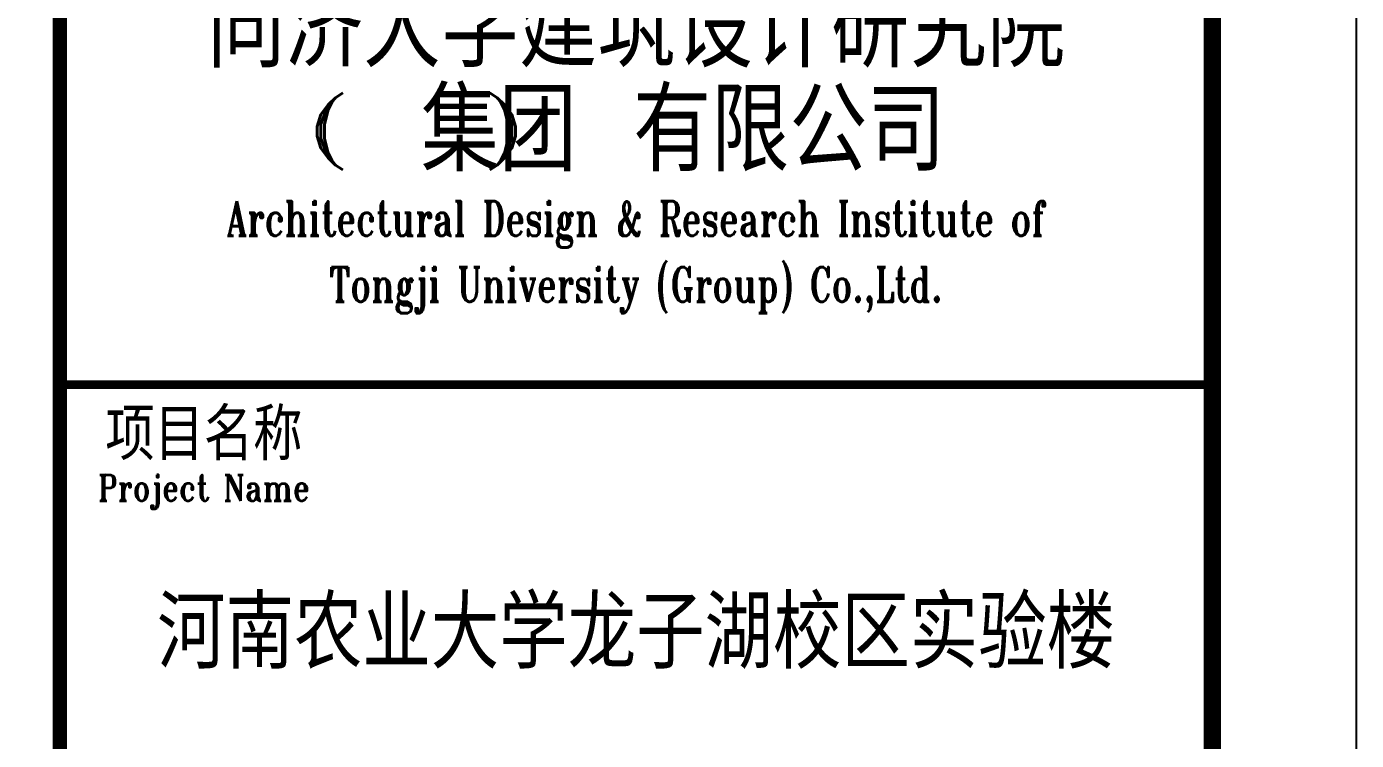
# Model space of a CAD drawing. Extents: x -336391 to 664021, y -458009 to -178412.
# Drawn here: x 654790 to 664021, y -429077 to -424126 of the extents above; entities that cross this region are included whole.
import ezdxf
from ezdxf.enums import TextEntityAlignment as Align

# ---------------------------------------------------------------- set-up
doc = ezdxf.new("R2010")
doc.units = 0
doc.header["$LTSCALE"] = 1000
doc.header["$MEASUREMENT"] = 0
doc.layers.get('0').update_dxf_attribs({"linetype": 'CONTINUOUS'})
doc.layers.add('A-墙线', color=7, linetype='CONTINUOUS')
doc.layers.add('图框', color=7, linetype='CONTINUOUS')
doc.styles.add('TKZ1_tjhts.shx', font='tjromant.shx', dxfattribs={"bigfont": 'tjhts.shx'})
doc.styles.add('TKZ2_tjkts.shx', font='tjromant.shx', dxfattribs={"bigfont": 'tjkts.shx'})

# ---------------------------------------------------------------- blocks, each defined once
blk = doc.blocks.new('TJAD_TK_LOGO')
at = {"style": 'TKZ1_tjhts.shx', "width": 0.7}
for s, p in [('Architectural Design & Research Institute of', (0.6, -1.0814)), ('Tongji University (Group) Co.,Ltd.', (0.6, -1.2887))]:
    blk.add_text(s, height=0.108983, dxfattribs=at).set_placement(p, align=Align.MIDDLE_CENTER)
at = {"layer": '图框', "style": 'TKZ1_tjhts.shx'}
for s, height, p in [('同济大学建筑设计研究院', 0.258835, (0.6, -0.4754)), (' 集团 有限公司', 0.25884, (0.6594, -0.8031))]:
    blk.add_text(s, height=height, dxfattribs=at).set_placement(p, align=Align.MIDDLE_CENTER)
at = {"layer": '图框', "style": 'TKZ1_tjhts.shx', "width": 1.7}
blk.add_text('(  )', height=0.15893, dxfattribs=at).set_placement((-0.44, -0.8747))
blk = doc.blocks.new('tk2')
at = {"layer": '图框'}
blk.add_line((118900, 0), (118900, 84100), dxfattribs=at)
at = {"layer": '图框', "const_width": 120}
blk.add_lwpolyline([(117900, 1000), (117900, 83100), (2500, 83100), (2500, 1000)], close=True, dxfattribs=at)
at = {"layer": '图框'}
for points, const_width in [([(109900, 83100), (109900, 1000)], 100), ([(109900, 31400), (117900, 31400)], 60)]:
    blk.add_lwpolyline(points, dxfattribs=dict(at, const_width=const_width))
at = {"color": 1, "xscale": 2202.171320475987, "yscale": 2202.171320475958, "zscale": 2202.171320475958}
blk.add_blockref('TJAD_TK_LOGO', (112578.7, 34932.6), dxfattribs=at)
at = {"layer": '图框'}
for s, height, style, p in [('项目名称', 360, 'TKZ2_tjkts.shx', (110900, 31054.8)), ('河南农业大学龙子湖校区实验楼', 500, 'TKZ1_tjhts.shx', (113900, 29679.3))]:
    blk.add_text(s, height=height, dxfattribs=dict(at, style=style)).set_placement(p, align=Align.MIDDLE_CENTER)
at = {"layer": '图框', "style": 'TKZ2_tjkts.shx', "width": 0.8}
blk.add_text('Project Name', height=180, dxfattribs=at).set_placement((110900, 30684.8), align=Align.MIDDLE_CENTER)

msp = doc.modelspace()

# ---------------------------------------------------------------- block references
at = {"layer": 'A-墙线'}
msp.add_blockref('tk2', (545120.5, -458008.9), dxfattribs=at)

doc.saveas('drawing.dxf')
